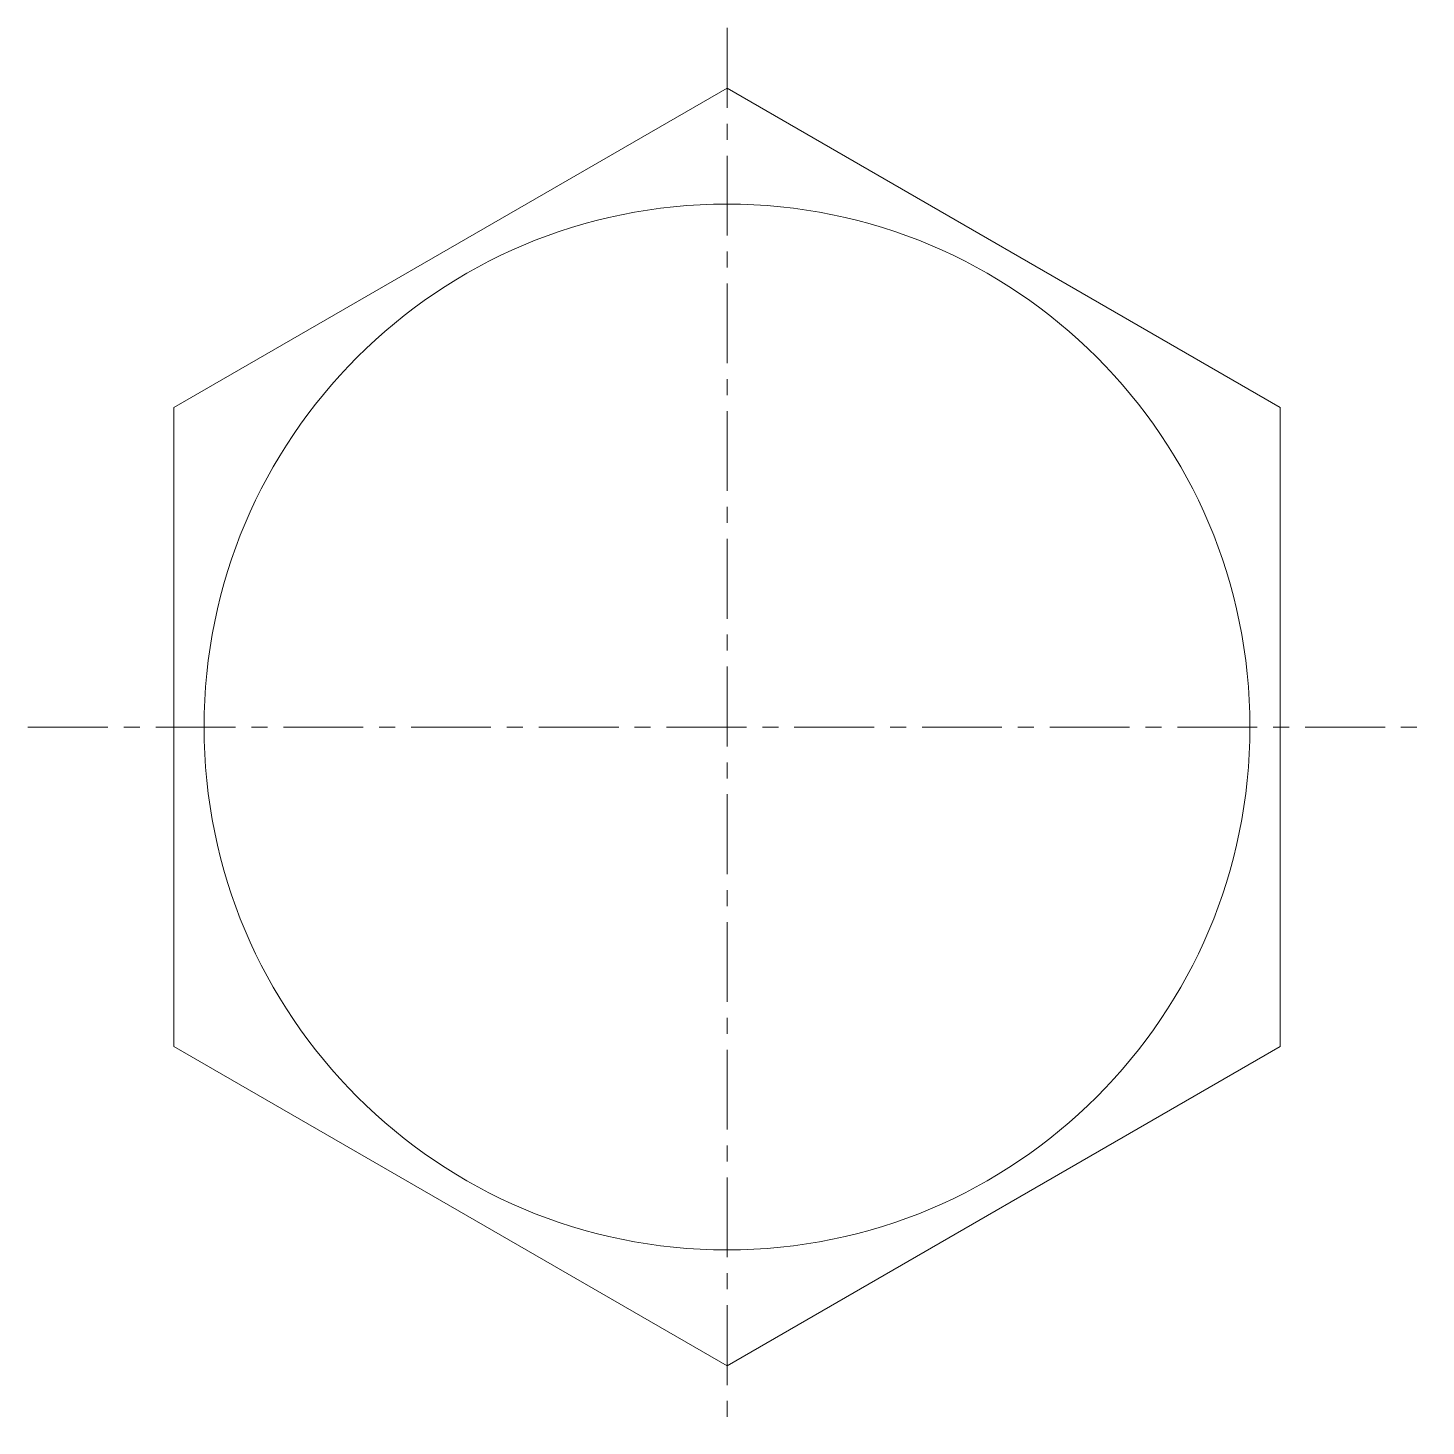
# Model space of a CAD drawing. Header units: millimetres. Extents: x -34.8 to 34.8, y -34.8 to 34.8.
import ezdxf

# ---------------------------------------------------------------- set-up
doc = ezdxf.new("R2010")
doc.units = ezdxf.units.MM
doc.header["$LTSCALE"] = 0.5
doc.linetypes.add('CENTER', pattern=[50.8, 31.75, -6.35, 6.35, -6.35])
doc.layers.get('0').update_dxf_attribs({"color": 9, "lineweight": 15})

msp = doc.modelspace()

# ---------------------------------------------------------------- linework, layer by layer
at = {"color": 1, "linetype": 'CENTER', "ltscale": 0.25}
for p, q in [((0, 34.754), (0, -34.754)), ((-34.754, 0), (34.754, 0))]:
    msp.add_line(p, q, dxfattribs=at)
at = {"ltscale": 0.5}
msp.add_lwpolyline([(-27.5, -15.877), (0, -31.754), (27.5, -15.877), (27.5, 15.877), (0, 31.754), (-27.5, 15.877)], close=True, dxfattribs=at)
msp.add_circle((0, 0), 26, dxfattribs=at)

doc.saveas('drawing.dxf')
